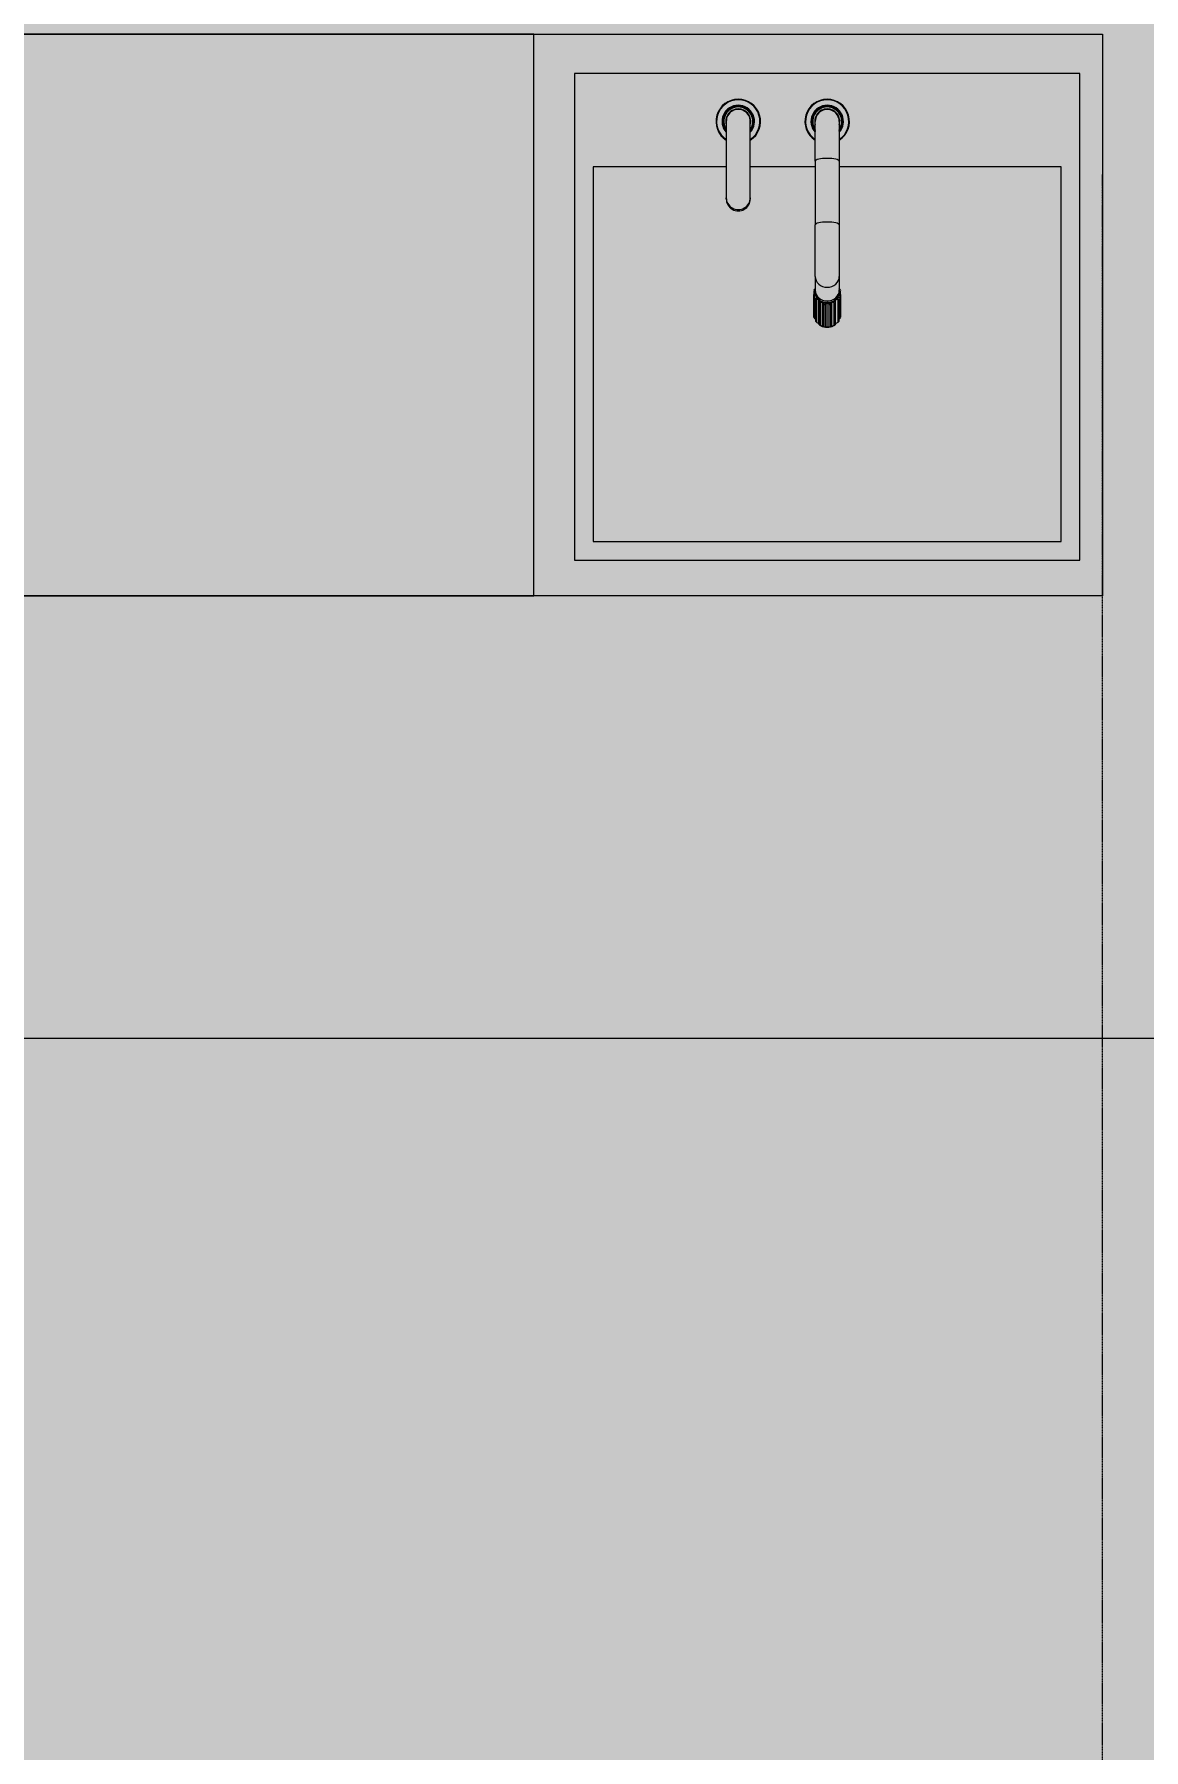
# Model space of a CAD drawing. Header units: millimetres. Extents: x 475206255 to 476720147, y 4620882299 to 4621447368.
# Drawn here: x 475275756 to 475276942, y 4620997930 to 4620999763 of the extents above; entities that cross this region are included whole.
import ezdxf

# ---------------------------------------------------------------- set-up
doc = ezdxf.new("R2010")
doc.units = ezdxf.units.MM
doc.header["$MEASUREMENT"] = 0
doc.linetypes.add('dash fine 0_25', pattern=[0.5952, 0.2976, -0.2976])
for name, color, linetype, lineweight in [('G-Anno-Nplt_Pen_No__151', 151, 'Continuous', 0), ('New_--------AVEJI_MODZRAVI_Pen_No__7', 7, 'Continuous', 0), ('New_--------AVEJI_UDZRAVI_Pen_No__7', 7, 'Continuous', 0), ('zoma_Pen_No__142', 142, 'Continuous', 0), ('zoma_Pen_No__5_Pen_No__5', 5, 'Continuous', 0)]:
    doc.layers.add(name, color=color, linetype=linetype, lineweight=lineweight)
doc.layers.add('New_--aveji_Pen_No__251', color=7, linetype='Continuous', lineweight=0, true_color=0x656565)
doc.layers.add('zoma', color=7, linetype='Continuous')
doc.styles.add('GENERATED_STYLE_2', font='arial.ttf')
doc.dimstyles.new('GENERATED_STYLE__3', dxfattribs={"dimtxt": 200, "dimasz": 64.421331, "dimexe": 0.18, "dimexo": 3, "dimgap": 0, "dimtad": 1, "dimtih": 1, "dimtoh": 1, "dimlfac": 0.001, "dimzin": 0, "dimdsep": 46, "dimtxsty": 'GENERATED_STYLE_2', "dimblk": 'ARROWHEAD_2', "dimblk1": 'ARROWHEAD_2', "dimblk2": 'ARROWHEAD_2', "dimcen": 0.09, "dimclrd": 142, "dimclre": 142, "dimclrt": 142, "dimadec": 0, "dimazin": 0, "dimtfac": 1, "dimtdec": 4, "dimtmove": 0, "dimatfit": 3, "dimfxl": 1, "dimtolj": 1, "dimtzin": 0, "dimarcsym": 0})
doc.dimstyles.new('GENERATED_STYLE__9', dxfattribs={"dimtxt": 200, "dimasz": 64.421331, "dimexe": 0.18, "dimexo": 3, "dimgap": 0, "dimtad": 1, "dimlfac": 0.001, "dimzin": 0, "dimdsep": 46, "dimtxsty": 'GENERATED_STYLE_2', "dimblk": 'ARROWHEAD_2', "dimblk1": 'ARROWHEAD_2', "dimblk2": 'ARROWHEAD_2', "dimcen": 0.09, "dimclrd": 142, "dimclre": 142, "dimclrt": 142, "dimadec": 0, "dimazin": 0, "dimtfac": 1, "dimtdec": 4, "dimtmove": 0, "dimatfit": 3, "dimfxl": 1, "dimtolj": 1, "dimtzin": 0, "dimarcsym": 0})

# ---------------------------------------------------------------- blocks, each defined once
blk = doc.blocks.new('*D880', base_point=(475826095.8, 4621095193.2))
at = {"layer": 'zoma_Pen_No__142', "color": 142, "linetype": 'Continuous', "lineweight": 0, "transparency": 16777216}
for p, q in [((475297636.5, 4621006290.2), (475297636.5, 4621006331.7)), ((475297678.8, 4621006265.8), (475297594.1, 4621006314.7)), ((475297700, 4621006290.2), (475297572.9, 4621006290.2)), ((475297636.5, 4620991090.2), (475297636.5, 4621006290.2)), ((475297594.1, 4620991114.7), (475297678.8, 4620991065.8)), ((475297700, 4620991090.2), (475297572.9, 4620991090.2)), ((475297636.5, 4620991048.8), (475297636.5, 4620991090.2))]:
    blk.add_line(p, q, dxfattribs=at)
at = {"layer": 'zoma_Pen_No__142', "color": 142, "lineweight": 0, "transparency": 16777216, "insert": (475297596.5, 4620998347), "char_height": 200, "attachment_point": 7, "rotation": 90, "style": 'GENERATED_STYLE_2'}
blk.add_mtext('\\A1;{\\pql;\\fArial|b0|i0|c204|p0;\\W1.000000;15.20}', dxfattribs=at)
blk = doc.blocks.new('ARROWHEAD_2')
at = {"color": 0, "linetype": 'Continuous', "lineweight": 0}
for p, q in [((-0.378, -0.655), (0.378, 0.655)), ((0, 0), (-1, 0))]:
    blk.add_line(p, q, dxfattribs=at)
blk = doc.blocks.new('*D884', base_point=(475826095.8, 4621095193.2))
at = {"layer": 'zoma_Pen_No__142', "color": 142, "linetype": 'Continuous', "lineweight": 0, "transparency": 16777216}
for p, q in [((475296804.9, 4620998514.7), (475296889.7, 4620998465.8)), ((475296910.9, 4620998490.2), (475296783.8, 4620998490.2)), ((475296847.3, 4620995890.2), (475296847.3, 4620998490.2)), ((475296804.9, 4620995914.7), (475296889.7, 4620995865.8)), ((475296910.9, 4620995890.2), (475296783.8, 4620995890.2))]:
    blk.add_line(p, q, dxfattribs=at)
at = {"layer": 'zoma_Pen_No__142', "color": 142, "lineweight": 0, "transparency": 16777216, "char_height": 200, "attachment_point": 7, "rotation": 90, "style": 'GENERATED_STYLE_2'}
for s, insert in [('\\A1;{\\pql;\\fArial|b0|i0|c204|p0;\\W1.000000;0.40}', (475296807.3, 4620997931.9)), ('\\A1;{\\pql;\\fArial|b0|i0|c204|p0;\\W1.000000;2.60}', (475296807.3, 4620996923.3))]:
    blk.add_mtext(s, dxfattribs=dict(at, insert=insert))
blk = doc.blocks.new('*D885', base_point=(475826095.8, 4621095193.2))
at = {"layer": 'zoma_Pen_No__142', "color": 142, "linetype": 'Continuous', "lineweight": 0, "transparency": 16777216}
for p, q in [((475296804.9, 4620998914.7), (475296889.7, 4620998865.8)), ((475296910.9, 4620998890.2), (475296783.8, 4620998890.2)), ((475296847.3, 4620998490.2), (475296847.3, 4620998890.2)), ((475296804.9, 4620998514.7), (475296889.7, 4620998465.8)), ((475296910.9, 4620998490.2), (475296783.8, 4620998490.2))]:
    blk.add_line(p, q, dxfattribs=at)
blk = doc.blocks.new('*D886', base_point=(475826095.8, 4621095193.2))
at = {"layer": 'zoma_Pen_No__142', "color": 142, "linetype": 'Continuous', "lineweight": 0, "transparency": 16777216}
for p, q in [((475296804.9, 4620999514.7), (475296889.7, 4620999465.8)), ((475296910.9, 4620999490.2), (475296783.8, 4620999490.2)), ((475296847.3, 4620998890.2), (475296847.3, 4620999490.2)), ((475296804.9, 4620998914.7), (475296889.7, 4620998865.8)), ((475296910.9, 4620998890.2), (475296783.8, 4620998890.2))]:
    blk.add_line(p, q, dxfattribs=at)
at = {"layer": 'zoma_Pen_No__142', "color": 142, "lineweight": 0, "transparency": 16777216, "insert": (475296807.3, 4620998923.3), "char_height": 200, "attachment_point": 7, "rotation": 90, "style": 'GENERATED_STYLE_2'}
blk.add_mtext('\\A1;{\\pql;\\fArial|b0|i0|c204|p0;\\W1.000000;0.60}', dxfattribs=at)
blk = doc.blocks.new('*D887', base_point=(475826095.8, 4621095193.2))
at = {"layer": 'zoma_Pen_No__142', "color": 142, "linetype": 'Continuous', "lineweight": 0, "transparency": 16777216}
for p, q in [((475296804.9, 4621001114.7), (475296889.7, 4621001065.8)), ((475296910.9, 4621001090.2), (475296783.8, 4621001090.2)), ((475296847.3, 4620999490.2), (475296847.3, 4621001090.2)), ((475296804.9, 4620999514.7), (475296889.7, 4620999465.8)), ((475296910.9, 4620999490.2), (475296783.8, 4620999490.2))]:
    blk.add_line(p, q, dxfattribs=at)
at = {"layer": 'zoma_Pen_No__142', "color": 142, "lineweight": 0, "transparency": 16777216, "insert": (475296807.3, 4621000023.3), "char_height": 200, "attachment_point": 7, "rotation": 90, "style": 'GENERATED_STYLE_2'}
blk.add_mtext('\\A1;{\\pql;\\fArial|b0|i0|c204|p0;\\W1.000000;1.60}', dxfattribs=at)
blk = doc.blocks.new('*D1256', base_point=(475826095.8, 4621095193.2))
at = {"layer": 'zoma_Pen_No__142', "color": 142, "linetype": 'Continuous', "lineweight": 0, "transparency": 16777216}
for p, q in [((475275219.4, 4621043674.5), (475275219.4, 4621043801.6)), ((475281319.4, 4621043674.5), (475281319.4, 4621043801.6)), ((475275243.9, 4621043780.5), (475275195, 4621043695.7)), ((475281343.9, 4621043780.5), (475281295, 4621043695.7)), ((475275219.4, 4621043738.1), (475281319.4, 4621043738.1))]:
    blk.add_line(p, q, dxfattribs=at)
at = {"layer": 'zoma_Pen_No__142', "color": 142, "lineweight": 0, "transparency": 16777216, "char_height": 200, "attachment_point": 7, "style": 'GENERATED_STYLE_2'}
for s, insert in [('\\A1;{\\pql;\\fArial|b0|i0|c204|p0;\\W1.000000;0.40}', (475275243.9, 4621043778.1)), ('\\A1;{\\pql;\\fArial|b0|i0|c204|p0;\\W1.000000;6.10}', (475278002.5, 4621043778.1)), ('\\A1;{\\pql;\\fArial|b0|i0|c204|p0;\\W1.000000;0.40}', (475280761.1, 4621043778.1))]:
    blk.add_mtext(s, dxfattribs=dict(at, insert=insert))
blk = doc.blocks.new('*D1314', base_point=(475826095.8, 4621095193.2))
at = {"layer": 'zoma_Pen_No__142', "color": 142, "linetype": 'Continuous', "lineweight": 0, "transparency": 16777216}
for p, q in [((475275219.4, 4621092624.1), (475275219.4, 4621092751.3)), ((475281319.4, 4621092624.1), (475281319.4, 4621092751.3)), ((475275243.9, 4621092730.1), (475275195, 4621092645.3)), ((475281343.9, 4621092730.1), (475281295, 4621092645.3)), ((475275219.4, 4621092687.7), (475281319.4, 4621092687.7))]:
    blk.add_line(p, q, dxfattribs=at)
at = {"layer": 'zoma_Pen_No__142', "color": 142, "lineweight": 0, "transparency": 16777216, "char_height": 200, "attachment_point": 7, "style": 'GENERATED_STYLE_2'}
for s, insert in [('\\A1;{\\pql;\\fArial|b0|i0|c204|p0;\\W1.000000;0.40}', (475275243.9, 4621092727.7)), ('\\A1;{\\pql;\\fArial|b0|i0|c204|p0;\\W1.000000;6.10}', (475278002.5, 4621092727.7)), ('\\A1;{\\pql;\\fArial|b0|i0|c204|p0;\\W1.000000;0.40}', (475280761.1, 4621092727.7))]:
    blk.add_mtext(s, dxfattribs=dict(at, insert=insert))
blk = doc.blocks.new('*D1372', base_point=(475826095.8, 4621095193.2))
at = {"layer": 'zoma_Pen_No__142', "color": 142, "linetype": 'Continuous', "lineweight": 0, "transparency": 16777216}
for p, q in [((475275219.4, 4621141813.9), (475275219.4, 4621141941)), ((475281319.4, 4621141813.9), (475281319.4, 4621141941)), ((475275243.9, 4621141919.8), (475275195, 4621141835.1)), ((475281343.9, 4621141919.8), (475281295, 4621141835.1)), ((475275219.4, 4621141877.4), (475281319.4, 4621141877.4))]:
    blk.add_line(p, q, dxfattribs=at)
at = {"layer": 'zoma_Pen_No__142', "color": 142, "lineweight": 0, "transparency": 16777216, "char_height": 200, "attachment_point": 7, "style": 'GENERATED_STYLE_2'}
for s, insert in [('\\A1;{\\pql;\\fArial|b0|i0|c204|p0;\\W1.000000;0.40}', (475275243.9, 4621141917.4)), ('\\A1;{\\pql;\\fArial|b0|i0|c204|p0;\\W1.000000;6.10}', (475278002.5, 4621141917.4)), ('\\A1;{\\pql;\\fArial|b0|i0|c204|p0;\\W1.000000;0.40}', (475280761.1, 4621141917.4))]:
    blk.add_mtext(s, dxfattribs=dict(at, insert=insert))
blk = doc.blocks.new('*D1431', base_point=(475826095.8, 4621095193.2))
at = {"layer": 'zoma_Pen_No__142', "color": 142, "linetype": 'Continuous', "lineweight": 0, "transparency": 16777216}
for p, q in [((475275219.4, 4621191190.5), (475275219.4, 4621191317.7)), ((475281319.4, 4621191190.5), (475281319.4, 4621191317.7)), ((475275243.9, 4621191296.5), (475275195, 4621191211.7)), ((475281343.9, 4621191296.5), (475281295, 4621191211.7)), ((475275219.4, 4621191254.1), (475281319.4, 4621191254.1))]:
    blk.add_line(p, q, dxfattribs=at)
at = {"layer": 'zoma_Pen_No__142', "color": 142, "lineweight": 0, "transparency": 16777216, "char_height": 200, "attachment_point": 7, "style": 'GENERATED_STYLE_2'}
for s, insert in [('\\A1;{\\pql;\\fArial|b0|i0|c204|p0;\\W1.000000;0.40}', (475275243.9, 4621191294.1)), ('\\A1;{\\pql;\\fArial|b0|i0|c204|p0;\\W1.000000;6.10}', (475278002.5, 4621191294.1)), ('\\A1;{\\pql;\\fArial|b0|i0|c204|p0;\\W1.000000;0.40}', (475280761.1, 4621191294.1))]:
    blk.add_mtext(s, dxfattribs=dict(at, insert=insert))
blk = doc.blocks.new('*D1489', base_point=(475826095.8, 4621095193.2))
at = {"layer": 'zoma_Pen_No__142', "color": 142, "linetype": 'Continuous', "lineweight": 0, "transparency": 16777216}
for p, q in [((475275219.4, 4621240380.3), (475275219.4, 4621240507.4)), ((475281319.4, 4621240380.3), (475281319.4, 4621240507.4)), ((475275243.9, 4621240486.2), (475275195, 4621240401.5)), ((475281343.9, 4621240486.2), (475281295, 4621240401.5)), ((475275219.4, 4621240443.8), (475281319.4, 4621240443.8))]:
    blk.add_line(p, q, dxfattribs=at)
at = {"layer": 'zoma_Pen_No__142', "color": 142, "lineweight": 0, "transparency": 16777216, "char_height": 200, "attachment_point": 7, "style": 'GENERATED_STYLE_2'}
for s, insert in [('\\A1;{\\pql;\\fArial|b0|i0|c204|p0;\\W1.000000;0.40}', (475275243.9, 4621240483.8)), ('\\A1;{\\pql;\\fArial|b0|i0|c204|p0;\\W1.000000;6.10}', (475278002.5, 4621240483.8)), ('\\A1;{\\pql;\\fArial|b0|i0|c204|p0;\\W1.000000;0.40}', (475280761.1, 4621240483.8))]:
    blk.add_mtext(s, dxfattribs=dict(at, insert=insert))

msp = doc.modelspace()

# ---------------------------------------------------------------- hatches: boundary and pattern name
at = {"layer": 'G-Anno-Nplt_Pen_No__151', "linetype": 'Continuous', "lineweight": 0, "true_color": 0x1f2f3f}
msp.add_hatch(color=169, dxfattribs=at).paths.add_polyline_path([(475275089.441, 4620998420.231), (475275289.441, 4620998420.231), (475275289.441, 4620998720.231), (475275489.441, 4620998720.231), (475275489.441, 4620999400.419), (475275089.441, 4620999400.419), (475275089.441, 4621004920.231), (475278189.564, 4621004920.231), (475278189.564, 4621006020.231), (475281249.383, 4621006020.231), (475281249.382, 4621005820.231), (475281249.382, 4621002557.868), (475281319.383, 4621002557.868), (475281319.383, 4621000960.564), (475280919.416, 4621000960.564), (475280919.416, 4621000350.188), (475281249.382, 4621000350.188), (475281249.383, 4620998960.231), (475281249.383, 4620998635.231), (475278949.441, 4620998635.231), (475278949.441, 4620993360.231), (475275089.441, 4620993360.231)])

# ---------------------------------------------------------------- linework, layer by layer
at = {"layer": 'New_--------AVEJI_MODZRAVI_Pen_No__7', "color": 7, "linetype": 'dash fine 0_25', "lineweight": 0}
msp.add_lwpolyline([(475275689.441, 4620997408.585), (475276897.485, 4620997408.586), (475276897.485, 4620999613.145)], dxfattribs=at)
at = {"layer": 'New_--------AVEJI_UDZRAVI_Pen_No__7', "color": 7, "linetype": 'Continuous', "lineweight": 0}
msp.add_lwpolyline([(475275089.441, 4620999762.846), (475276897.485, 4620999762.846), (475276897.485, 4620999162.846), (475275689.441, 4620999162.846)], dxfattribs=at)
msp.add_lwpolyline([(475276289.441, 4620999162.846), (475276289.441, 4620999762.844), (475275689.441, 4620999762.844), (475275689.441, 4620999162.846)], close=True, dxfattribs=at)
at = {"layer": 'New_--aveji_Pen_No__251', "color": 251, "linetype": 'Continuous', "lineweight": 0, "true_color": 0x656565}
for p, q in [((475276495.301, 4620999669.713), (475276495.301, 4620999588.248)), ((475276521.06, 4620999588.248), (475276521.06, 4620999669.713)), ((475276590.371, 4620999627.242), (475276590.371, 4620999669.713)), ((475276616.131, 4620999669.713), (475276616.131, 4620999627.242)), ((475276590.371, 4620999621.278), (475276521.06, 4620999621.278)), ((475276590.371, 4620999627.242), (475276590.371, 4620999559.201)), ((475276616.131, 4620999627.242), (475276616.131, 4620999559.201)), ((475276495.301, 4620999586.824), (475276495.301, 4620999588.248)), ((475276521.06, 4620999588.248), (475276521.06, 4620999586.824)), ((475276590.371, 4620999504.08), (475276590.371, 4620999559.201)), ((475276616.131, 4620999559.201), (475276616.131, 4620999504.08)), ((475276589.046, 4620999488.641), (475276589.046, 4620999464.678)), ((475276590.371, 4620999504.08), (475276590.371, 4620999489.36)), ((475276616.131, 4620999504.08), (475276616.131, 4620999489.36)), ((475276617.452, 4620999484.826), (475276617.452, 4620999488.647)), ((475276617.456, 4620999484.818), (475276617.456, 4620999488.644)), ((475276589.046, 4620999460.85), (475276589.046, 4620999484.814)), ((475276589.305, 4620999483.658), (475276589.305, 4620999459.695)), ((475276590.951, 4620999456.159), (475276590.951, 4620999480.122)), ((475276591.687, 4620999479.142), (475276591.687, 4620999455.179)), ((475276594.259, 4620999453.965), (475276594.259, 4620999479.616)), ((475276594.729, 4620999452.473), (475276594.729, 4620999476.436)), ((475276595.83, 4620999475.782), (475276595.83, 4620999451.819)), ((475276598.385, 4620999451.512), (475276598.385, 4620999477.163)), ((475276599.804, 4620999450.355), (475276599.804, 4620999474.318)), ((475276601.102, 4620999474.088), (475276601.102, 4620999450.125)), ((475276603.251, 4620999450.651), (475276603.251, 4620999476.302)), ((475276605.403, 4620999450.125), (475276605.403, 4620999474.088)), ((475276606.702, 4620999474.318), (475276606.702, 4620999450.355)), ((475276608.118, 4620999451.512), (475276608.118, 4620999477.163)), ((475276610.674, 4620999451.821), (475276610.674, 4620999475.789)), ((475276610.675, 4620999451.82), (475276610.675, 4620999475.783)), ((475276611.776, 4620999476.438), (475276611.776, 4620999452.475)), ((475276612.243, 4620999453.965), (475276612.243, 4620999479.616)), ((475276614.814, 4620999455.182), (475276614.814, 4620999479.15)), ((475276614.817, 4620999455.182), (475276614.817, 4620999479.145)), ((475276615.553, 4620999480.125), (475276615.553, 4620999456.162)), ((475276617.195, 4620999459.697), (475276617.195, 4620999483.665)), ((475276617.198, 4620999459.698), (475276617.198, 4620999483.661)), ((475276617.456, 4620999484.817), (475276617.456, 4620999460.854))]:
    msp.add_line(p, q, dxfattribs=at)
msp.add_lwpolyline([(475276333.175, 4620999721.013), (475276333.175, 4620999201.013), (475276873.29, 4620999201.013), (475276873.29, 4620999721.013)], close=True, dxfattribs=at)
msp.add_lwpolyline([(475276495.301, 4620999621.278), (475276353.175, 4620999621.278), (475276353.175, 4620999221.013), (475276853.29, 4620999221.013), (475276853.29, 4620999621.278), (475276616.131, 4620999621.278)], dxfattribs=at)
for centre, radius, start, end in [((475276508.18, 4620999669.713), 23.813, 89.99998, 237.258116), ((475276508.18, 4620999669.713), 23.805, 89.99998, 237.24489), ((475276508.18, 4620999669.713), 23.778, 89.99998, 237.203249), ((475276508.18, 4620999669.713), 23.724, 89.99998, 237.119625), ((475276508.18, 4620999669.713), 23.635, 89.99998, 236.979869), ((475276508.18, 4620999669.713), 23.146, 89.99998, 236.188783), ((475276508.18, 4620999669.713), 23.813, 302.741843, 89.99998), ((475276508.18, 4620999669.713), 23.805, 302.755069, 89.99998), ((475276508.18, 4620999669.713), 23.778, 302.79671, 89.99998), ((475276508.18, 4620999669.713), 23.724, 302.880335, 89.99998), ((475276508.18, 4620999669.713), 23.635, 303.020091, 89.999979), ((475276508.18, 4620999669.713), 23.146, 303.811176, 89.99998), ((475276603.251, 4620999669.713), 23.813, 89.99998, 237.258116), ((475276603.251, 4620999669.713), 23.805, 89.99998, 237.24489), ((475276603.251, 4620999669.713), 23.778, 89.99998, 237.203249), ((475276603.251, 4620999669.713), 23.724, 89.99998, 237.119624), ((475276603.251, 4620999669.713), 23.635, 89.99998, 236.979869), ((475276603.251, 4620999669.713), 23.146, 89.99998, 236.188783), ((475276603.251, 4620999669.713), 23.813, 302.741843, 89.99998), ((475276603.251, 4620999669.713), 23.805, 302.755069, 89.99998), ((475276603.251, 4620999669.713), 23.778, 302.79671, 89.99998), ((475276603.251, 4620999669.713), 23.724, 302.880335, 89.99998), ((475276603.251, 4620999669.713), 23.635, 303.02009, 89.999981), ((475276603.251, 4620999669.713), 23.146, 303.811176, 89.99998), ((475276508.18, 4620999669.713), 17.327, 89.999979, 221.983073), ((475276508.18, 4620999669.713), 16.761, 89.999979, 219.788904), ((475276508.18, 4620999669.713), 16.55, 89.99998, 218.902811), ((475276508.18, 4620999669.713), 16.328, 89.99998, 217.926392), ((475276508.18, 4620999669.713), 15.483, 89.999981, 213.712238), ((475276508.18, 4620999669.713), 13.402, 89.99998, 196.050872), ((475276508.18, 4620999669.713), 12.88, 359.999979, 179.999979), ((475276508.18, 4620999669.713), 17.327, 318.016887, 89.99998), ((475276508.18, 4620999669.713), 16.761, 320.211055, 89.999981), ((475276508.18, 4620999669.713), 16.55, 321.09715, 89.999979), ((475276508.18, 4620999669.713), 16.328, 322.073569, 89.999979), ((475276508.18, 4620999669.713), 15.483, 326.287721, 89.99998), ((475276508.18, 4620999669.713), 13.402, 343.949086, 89.99998), ((475276603.251, 4620999669.713), 17.327, 89.999979, 221.983071), ((475276603.251, 4620999669.713), 16.761, 89.999979, 219.788904), ((475276603.251, 4620999669.713), 16.55, 89.99998, 218.902811), ((475276603.251, 4620999669.713), 16.328, 89.99998, 217.926393), ((475276603.251, 4620999669.713), 15.483, 89.99998, 213.712239), ((475276603.251, 4620999669.713), 13.402, 89.99998, 196.050872), ((475276603.251, 4620999669.713), 12.88, 89.999981, 179.999979), ((475276603.251, 4620999669.713), 17.327, 318.016888, 89.999981), ((475276603.251, 4620999669.713), 16.761, 320.211055, 89.999981), ((475276603.251, 4620999669.713), 16.55, 321.097148, 89.99998), ((475276603.251, 4620999669.713), 16.328, 322.073569, 89.999979), ((475276603.251, 4620999669.713), 15.483, 326.287719, 89.999981), ((475276603.251, 4620999669.713), 13.402, 343.949086, 89.99998), ((475276603.251, 4620999669.713), 12.88, 359.999979, 89.999979)]:
    msp.add_arc(centre, radius, start, end, dxfattribs=at)
for centre, major_axis, ratio, start_param, end_param in [((475276603.251, 4620999627.242), (-12.88, 0), 0.23905575, 4.71238898, 6.28318525), ((475276603.251, 4620999627.242), (-12.88, 0), 0.23905575, 3.14159259, 4.71238898), ((475276508.18, 4620999588.248), (-12.88, 0), 0.98480799, -0.00000001, 3.14159271), ((475276508.18, 4620999586.824), (12.88, 0), 0.98480506, 3.14159287, 6.28318553), ((475276603.251, 4620999559.201), (-12.88, 0), 0.23905575, 4.71238898, 6.28318555), ((475276603.251, 4620999559.201), (-12.88, 0), 0.23905575, 3.14159259, 4.71238898), ((475276603.251, 4620999486.729), (14.367, 0), 0.88988826, 2.89926484, 2.99147029), ((475276603.251, 4620999487.319), (13.515, 0), 0.88988826, 2.83365357, 3.06090122), ((475276603.251, 4620999504.08), (12.88, 0), 0.88988826, 3.14159265, 4.71238898), ((475276603.251, 4620999489.36), (12.88, 0), 0.88988826, 3.14159265, 4.71238898), ((475276603.251, 4620999487.536), (12.82, 0), 0.88988826, 3.09068449, 3.13005747), ((475276603.251, 4620999504.08), (-12.88, 0), 0.88988826, 1.57079633, 3.14159264), ((475276603.251, 4620999489.36), (-12.88, 0), 0.88988826, 1.57079633, 3.14159272), ((475276603.251, 4620999487.536), (-12.82, 0), 0.88988826, 3.15317884, 3.1925008), ((475276603.251, 4620999487.319), (-13.515, 0), 0.88988826, 3.22260969, 3.44953172), ((475276603.251, 4620999486.729), (-14.367, 0), 0.88988826, 3.29196393, 3.3841694), ((475276603.251, 4620999486.729), (14.367, 0), 0.88988826, 3.29196397, 3.38416938), ((475276603.251, 4620999487.319), (13.515, 0), 0.88988826, 3.22260968, 3.45360032), ((475276603.251, 4620999487.536), (12.82, 0), 0.88988826, 3.15317878, 3.52275661), ((475276603.251, 4620999486.729), (14.367, 0), 0.88988826, 3.68466301, 3.77686844), ((475276603.251, 4620999487.319), (13.515, 0), 0.88988826, 3.61530874, 3.84629941), ((475276603.251, 4620999487.536), (12.82, 0), 0.88988826, 3.54587783, 3.91545567), ((475276603.251, 4620999487.536), (12.82, 0), 0.88988826, 3.93857693, 4.30815476), ((475276603.251, 4620999487.319), (13.515, 0), 0.88988826, 4.00800781, 4.2389985), ((475276603.251, 4620999486.729), (14.367, 0), 0.88988826, 4.0773621, 4.16956755), ((475276603.251, 4620999487.536), (12.82, 0), 0.88988826, 4.33127606, 4.70085387), ((475276603.251, 4620999487.319), (13.515, 0), 0.88988826, 4.4007069, 4.63169757), ((475276603.251, 4620999486.729), (14.367, 0), 0.88988826, 4.47006119, 4.56226663), ((475276603.251, 4620999487.536), (12.82, 0), 0.88988826, 4.72397514, 5.09355296), ((475276603.251, 4620999487.319), (13.515, 0), 0.88988826, 4.79340597, 5.02439665), ((475276603.251, 4620999486.729), (14.367, 0), 0.88988826, 4.86276026, 4.9549657), ((475276603.251, 4620999487.536), (12.82, 0), 0.88988826, 5.11667424, 5.48625207), ((475276603.251, 4620999487.319), (13.515, 0), 0.88988826, 5.18610507, 5.41709572), ((475276603.251, 4620999486.729), (14.367, 0), 0.88988826, 5.25545935, 5.34766476), ((475276603.251, 4620999487.536), (12.82, 0), 0.88988826, 5.50937332, 5.87895118), ((475276603.251, 4620999487.319), (13.515, 0), 0.88988826, 5.57880417, 5.80979481), ((475276603.251, 4620999486.729), (14.367, 0), 0.88988826, 5.6481584, 5.74036389), ((475276603.251, 4620999487.536), (-12.82, 0), 0.88988826, 2.76047974, 3.13005761), ((475276603.251, 4620999487.319), (-13.515, 0), 0.88988826, 2.82991057, 3.06090123), ((475276603.251, 4620999486.729), (-14.367, 0), 0.88988826, 2.89926487, 2.99147032), ((475276603.251, 4620999462.766), (14.367, 0), 0.88988826, 3.2919639, 3.38416938), ((475276603.251, 4620999462.766), (14.367, 0), 0.88988826, 3.68466301, 3.77686844), ((475276603.251, 4620999460.136), (11.65, 0), 0.88988826, 3.76058584, 3.85010159), ((475276603.251, 4620999462.766), (14.367, 0), 0.88988826, 4.0773621, 4.16956755), ((475276603.251, 4620999460.136), (11.65, 0), 0.88988826, 4.10675607, 5.3183649), ((475276603.251, 4620999462.766), (14.367, 0), 0.88988826, 5.25545935, 5.34766481), ((475276603.251, 4620999460.136), (11.65, 0), 0.88988826, 5.57497114, 5.66431233), ((475276603.251, 4620999462.766), (14.367, 0), 0.88988826, 5.64815846, 5.74036389), ((475276603.251, 4620999462.766), (-14.367, 0), 0.88988826, 2.89926487, 2.99147033), ((475276603.251, 4620999462.766), (14.367, 0), 0.88988826, 4.47006117, 4.56226662), ((475276603.251, 4620999462.766), (14.367, 0), 0.88988826, 4.86276026, 4.95496571)]:
    msp.add_ellipse(centre, major_axis=major_axis, ratio=ratio, start_param=start_param, end_param=end_param, dxfattribs=at)
for points in [[(475276589.78, 4620999488.288), (475276589.543, 4620999488.41), (475276589.298, 4620999488.527), (475276589.046, 4620999488.641)], [(475276589.307, 4620999489.798), (475276589.673, 4620999490.215), (475276590.027, 4620999490.612), (475276590.371, 4620999490.99)], [(475276590.432, 4620999487.667), (475276590.22, 4620999487.872), (475276590.003, 4620999488.079), (475276589.78, 4620999488.288)], [(475276616.722, 4620999488.292), (475276616.499, 4620999488.082), (475276616.282, 4620999487.874), (475276616.07, 4620999487.668)], [(475276616.131, 4620999490.992), (475276616.475, 4620999490.614), (475276616.831, 4620999490.217), (475276617.197, 4620999489.8)], [(475276617.452, 4620999488.647), (475276617.201, 4620999488.533), (475276616.958, 4620999488.414), (475276616.722, 4620999488.292)], [(475276589.05, 4620999484.816), (475276589.301, 4620999485.349), (475276589.544, 4620999485.859), (475276589.78, 4620999486.345)], [(475276590.388, 4620999483.627), (475276590.038, 4620999483.645), (475276589.677, 4620999483.655), (475276589.305, 4620999483.658)], [(475276589.78, 4620999486.345), (475276590.003, 4620999486.711), (475276590.22, 4620999487.063), (475276590.432, 4620999487.403)], [(475276591.351, 4620999483.292), (475276591.039, 4620999483.404), (475276590.718, 4620999483.515), (475276590.388, 4620999483.627)], [(475276590.432, 4620999487.403), (475276590.463, 4620999487.469), (475276590.494, 4620999487.534), (475276590.525, 4620999487.598)], [(475276590.52, 4620999487.625), (475276590.491, 4620999487.639), (475276590.461, 4620999487.653), (475276590.432, 4620999487.667)], [(475276590.955, 4620999480.126), (475276591.047, 4620999480.72), (475276591.137, 4620999481.288), (475276591.224, 4620999481.832)], [(475276591.224, 4620999481.832), (475276591.306, 4620999482.251), (475276591.386, 4620999482.657), (475276591.464, 4620999483.048)], [(475276591.502, 4620999483.288), (475276591.452, 4620999483.289), (475276591.402, 4620999483.291), (475276591.351, 4620999483.292)], [(475276591.464, 4620999483.048), (475276591.477, 4620999483.128), (475276591.49, 4620999483.208), (475276591.502, 4620999483.288)], [(475276592.955, 4620999479.527), (475276592.545, 4620999479.411), (475276592.123, 4620999479.282), (475276591.687, 4620999479.142)], [(475276594.082, 4620999479.562), (475276593.716, 4620999479.554), (475276593.341, 4620999479.543), (475276592.955, 4620999479.527)], [(475276594.259, 4620999479.616), (475276594.2, 4620999479.599), (475276594.141, 4620999479.581), (475276594.082, 4620999479.562)], [(475276594.291, 4620999479.376), (475276594.281, 4620999479.456), (475276594.27, 4620999479.537), (475276594.259, 4620999479.616)], [(475276594.499, 4620999478.154), (475276594.428, 4620999478.575), (475276594.359, 4620999478.982), (475276594.291, 4620999479.376)], [(475276594.731, 4620999476.441), (475276594.652, 4620999477.037), (475276594.574, 4620999477.608), (475276594.499, 4620999478.154)], [(475276597.089, 4620999476.614), (475276596.682, 4620999476.353), (475276596.262, 4620999476.075), (475276595.83, 4620999475.782)], [(475276598.209, 4620999477.047), (475276597.845, 4620999476.91), (475276597.472, 4620999476.765), (475276597.089, 4620999476.614)], [(475276598.385, 4620999477.163), (475276598.326, 4620999477.125), (475276598.268, 4620999477.086), (475276598.209, 4620999477.047)], [(475276598.483, 4620999476.946), (475276598.45, 4620999477.019), (475276598.417, 4620999477.091), (475276598.385, 4620999477.163)], [(475276599.106, 4620999475.871), (475276598.893, 4620999476.242), (475276598.685, 4620999476.6), (475276598.483, 4620999476.946)], [(475276599.805, 4620999474.323), (475276599.565, 4620999474.862), (475276599.332, 4620999475.378), (475276599.106, 4620999475.871)], [(475276602.162, 4620999475.331), (475276601.819, 4620999474.937), (475276601.466, 4620999474.522), (475276601.102, 4620999474.088)], [(475276603.103, 4620999476.128), (475276602.798, 4620999475.872), (475276602.484, 4620999475.607), (475276602.162, 4620999475.331)], [(475276603.251, 4620999476.302), (475276603.202, 4620999476.244), (475276603.153, 4620999476.186), (475276603.103, 4620999476.128)], [(475276603.4, 4620999476.128), (475276603.35, 4620999476.186), (475276603.3, 4620999476.244), (475276603.251, 4620999476.302)], [(475276604.345, 4620999475.331), (475276604.021, 4620999475.607), (475276603.706, 4620999475.873), (475276603.4, 4620999476.128)], [(475276605.403, 4620999474.094), (475276605.04, 4620999474.527), (475276604.687, 4620999474.939), (475276604.345, 4620999475.331)], [(475276607.4, 4620999475.872), (475276607.174, 4620999475.378), (475276606.942, 4620999474.86), (475276606.702, 4620999474.318)], [(475276608.02, 4620999476.946), (475276607.819, 4620999476.601), (475276607.612, 4620999476.243), (475276607.4, 4620999475.872)], [(475276608.118, 4620999477.163), (475276608.085, 4620999477.091), (475276608.053, 4620999477.019), (475276608.02, 4620999476.946)], [(475276608.294, 4620999477.047), (475276608.235, 4620999477.086), (475276608.176, 4620999477.125), (475276608.118, 4620999477.163)], [(475276609.417, 4620999476.616), (475276609.033, 4620999476.767), (475276608.658, 4620999476.91), (475276608.294, 4620999477.047)], [(475276610.674, 4620999475.789), (475276610.242, 4620999476.081), (475276609.823, 4620999476.356), (475276609.417, 4620999476.616)], [(475276612.006, 4620999478.156), (475276611.932, 4620999477.609), (475276611.855, 4620999477.036), (475276611.776, 4620999476.438)], [(475276612.211, 4620999479.376), (475276612.145, 4620999478.983), (475276612.076, 4620999478.577), (475276612.006, 4620999478.156)], [(475276612.243, 4620999479.616), (475276612.233, 4620999479.537), (475276612.222, 4620999479.457), (475276612.211, 4620999479.376)], [(475276612.421, 4620999479.563), (475276612.361, 4620999479.581), (475276612.302, 4620999479.599), (475276612.243, 4620999479.616)], [(475276613.55, 4620999479.53), (475276613.164, 4620999479.545), (475276612.787, 4620999479.555), (475276612.421, 4620999479.563)], [(475276614.814, 4620999479.15), (475276614.38, 4620999479.288), (475276613.959, 4620999479.415), (475276613.55, 4620999479.53)], [(475276615, 4620999483.288), (475276615.012, 4620999483.209), (475276615.025, 4620999483.129), (475276615.038, 4620999483.048)], [(475276615.038, 4620999483.048), (475276615.117, 4620999482.658), (475276615.197, 4620999482.254), (475276615.28, 4620999481.835)], [(475276615.151, 4620999483.292), (475276615.101, 4620999483.291), (475276615.05, 4620999483.289), (475276615, 4620999483.288)], [(475276616.115, 4620999483.63), (475276615.785, 4620999483.518), (475276615.464, 4620999483.405), (475276615.151, 4620999483.292)], [(475276615.28, 4620999481.835), (475276615.368, 4620999481.29), (475276615.459, 4620999480.72), (475276615.553, 4620999480.125)], [(475276615.978, 4620999487.598), (475276616.008, 4620999487.534), (475276616.039, 4620999487.469), (475276616.07, 4620999487.404)], [(475276616.07, 4620999487.668), (475276616.041, 4620999487.654), (475276616.011, 4620999487.64), (475276615.982, 4620999487.625)], [(475276616.07, 4620999487.404), (475276616.282, 4620999487.065), (475276616.499, 4620999486.713), (475276616.722, 4620999486.349)], [(475276617.195, 4620999483.665), (475276616.824, 4620999483.661), (475276616.464, 4620999483.649), (475276616.115, 4620999483.63)], [(475276616.722, 4620999486.349), (475276616.96, 4620999485.862), (475276617.204, 4620999485.351), (475276617.456, 4620999484.817)], [(475276589.305, 4620999459.695), (475276589.682, 4620999459.275), (475276590.047, 4620999458.876), (475276590.401, 4620999458.496)], [(475276590.401, 4620999458.496), (475276590.587, 4620999458.346), (475276590.771, 4620999458.199), (475276590.951, 4620999458.055)], [(475276591.687, 4620999455.179), (475276592.128, 4620999454.905), (475276592.556, 4620999454.645), (475276592.97, 4620999454.402)], [(475276592.97, 4620999454.402), (475276593.372, 4620999454.257), (475276593.763, 4620999454.119), (475276594.143, 4620999453.989)], [(475276594.143, 4620999453.989), (475276594.182, 4620999453.981), (475276594.22, 4620999453.973), (475276594.259, 4620999453.965)], [(475276594.259, 4620999453.965), (475276594.266, 4620999453.932), (475276594.273, 4620999453.899), (475276594.28, 4620999453.866)], [(475276594.28, 4620999453.866), (475276594.35, 4620999453.596), (475276594.422, 4620999453.322), (475276594.496, 4620999453.044)], [(475276594.496, 4620999453.044), (475276594.571, 4620999452.854), (475276594.649, 4620999452.666), (475276594.729, 4620999452.479)], [(475276595.83, 4620999451.819), (475276596.268, 4620999451.7), (475276596.693, 4620999451.591), (475276597.104, 4620999451.494)], [(475276597.104, 4620999451.494), (475276597.503, 4620999451.491), (475276597.892, 4620999451.491), (475276598.269, 4620999451.495)], [(475276598.269, 4620999451.495), (475276598.308, 4620999451.501), (475276598.346, 4620999451.506), (475276598.385, 4620999451.512)], [(475276598.385, 4620999451.512), (475276598.406, 4620999451.484), (475276598.427, 4620999451.456), (475276598.449, 4620999451.429)], [(475276598.449, 4620999451.429), (475276598.659, 4620999451.208), (475276598.876, 4620999450.985), (475276599.098, 4620999450.76)], [(475276607.408, 4620999450.761), (475276607.629, 4620999450.986), (475276607.844, 4620999451.209), (475276608.054, 4620999451.429)], [(475276608.054, 4620999451.429), (475276608.075, 4620999451.457), (475276608.096, 4620999451.484), (475276608.118, 4620999451.512)], [(475276608.118, 4620999451.512), (475276608.156, 4620999451.506), (475276608.195, 4620999451.501), (475276608.233, 4620999451.495)], [(475276608.233, 4620999451.495), (475276608.612, 4620999451.492), (475276609.001, 4620999451.492), (475276609.402, 4620999451.496)], [(475276609.402, 4620999451.496), (475276609.813, 4620999451.593), (475276610.237, 4620999451.702), (475276610.674, 4620999451.821)], [(475276611.776, 4620999452.475), (475276611.856, 4620999452.664), (475276611.934, 4620999452.855), (475276612.009, 4620999453.047)], [(475276612.009, 4620999453.047), (475276612.082, 4620999453.324), (475276612.153, 4620999453.597), (475276612.222, 4620999453.867)], [(475276612.222, 4620999453.867), (475276612.229, 4620999453.9), (475276612.236, 4620999453.932), (475276612.243, 4620999453.965)], [(475276612.243, 4620999453.965), (475276612.282, 4620999453.973), (475276612.321, 4620999453.981), (475276612.36, 4620999453.989)], [(475276612.36, 4620999453.989), (475276612.741, 4620999454.12), (475276613.132, 4620999454.259), (475276613.535, 4620999454.405)], [(475276613.535, 4620999454.405), (475276613.948, 4620999454.648), (475276614.375, 4620999454.907), (475276614.814, 4620999455.182)], [(475276615.553, 4620999458.058), (475276615.733, 4620999458.202), (475276615.916, 4620999458.349), (475276616.102, 4620999458.5)], [(475276616.102, 4620999458.5), (475276616.455, 4620999458.879), (475276616.819, 4620999459.278), (475276617.195, 4620999459.697)], [(475276599.098, 4620999450.76), (475276599.326, 4620999450.622), (475276599.561, 4620999450.487), (475276599.804, 4620999450.356)], [(475276601.102, 4620999450.125), (475276601.471, 4620999450.148), (475276601.828, 4620999450.179), (475276602.174, 4620999450.215)], [(475276602.174, 4620999450.215), (475276602.51, 4620999450.342), (475276602.836, 4620999450.469), (475276603.154, 4620999450.596)], [(475276603.154, 4620999450.596), (475276603.186, 4620999450.614), (475276603.219, 4620999450.632), (475276603.251, 4620999450.651)], [(475276603.251, 4620999450.651), (475276603.283, 4620999450.632), (475276603.316, 4620999450.614), (475276603.348, 4620999450.596)], [(475276603.348, 4620999450.596), (475276603.667, 4620999450.469), (475276603.995, 4620999450.342), (475276604.332, 4620999450.216)], [(475276604.332, 4620999450.216), (475276604.678, 4620999450.179), (475276605.035, 4620999450.149), (475276605.403, 4620999450.126)], [(475276606.702, 4620999450.355), (475276606.945, 4620999450.487), (475276607.18, 4620999450.622), (475276607.408, 4620999450.761)]]:
    msp.add_open_spline(points, degree=3, dxfattribs=at)
at = {"layer": 'zoma_Pen_No__5_Pen_No__5', "color": 5, "linetype": 'Continuous', "lineweight": 0}
msp.add_line((475229338.818, 4620998690.259), (475299168.647, 4620998690.259), dxfattribs=at)

# ---------------------------------------------------------------- dimensions: what is measured, and where the dimension line sits
at = {"layer": 'zoma', "color": 142, "linetype": 'Continuous', "lineweight": 0}
for base, picture, middle in [((475281319.441, 4621240443.837), '*D1489', (475278261.437, 4621240583.837)), ((475281319.441, 4621191254.086), '*D1431', (475278261.437, 4621191394.086)), ((475281319.441, 4621141877.434), '*D1372', (475278261.437, 4621142017.434)), ((475281319.441, 4621092687.699), '*D1314', (475278261.437, 4621092827.699)), ((475281319.441, 4621043738.069), '*D1256', (475278261.437, 4621043878.069))]:
    dim = msp.add_linear_dim(base=base, p1=(475275219.441, 4620991490.231), p2=(475281319.441, 4620991090.231), dimstyle='GENERATED_STYLE__3', dxfattribs=at)
    dim.commit()
    dim.dimension.update_dxf_attribs({"geometry": picture, "text_midpoint": middle, "dimtype": 160})
for base, p1, p2, picture, middle in [((475297636.458, 4621006290.231), (475231619.434, 4620991090.231), (475231619.434, 4621006290.231), '*D880', (475297496.458, 4620998682.058)), ((475296847.329, 4621001090.233), (475231619.689, 4620999490.231), (475231619.434, 4621001090.233), '*D887', (475296707.329, 4621000282.228)), ((475296847.329, 4620999490.231), (475231619.434, 4620998890.231), (475231619.689, 4620999490.231), '*D886', (475296707.329, 4620999182.227)), ((475296847.329, 4620998890.231), (475231619.434, 4620998490.231), (475231619.434, 4620998890.231), '*D885', (475296707.329, 4620998190.81)), ((475296847.329, 4620998490.231), (475231619.434, 4620995890.231), (475231619.434, 4620998490.231), '*D884', (475296707.329, 4620997182.227))]:
    dim = msp.add_linear_dim(base=base, p1=p1, p2=p2, angle=90, dimstyle='GENERATED_STYLE__9', dxfattribs=at)
    dim.commit()
    dim.dimension.update_dxf_attribs({"geometry": picture, "text_midpoint": middle, "dimtype": 160, "text_rotation": 90})

doc.saveas('drawing.dxf')
